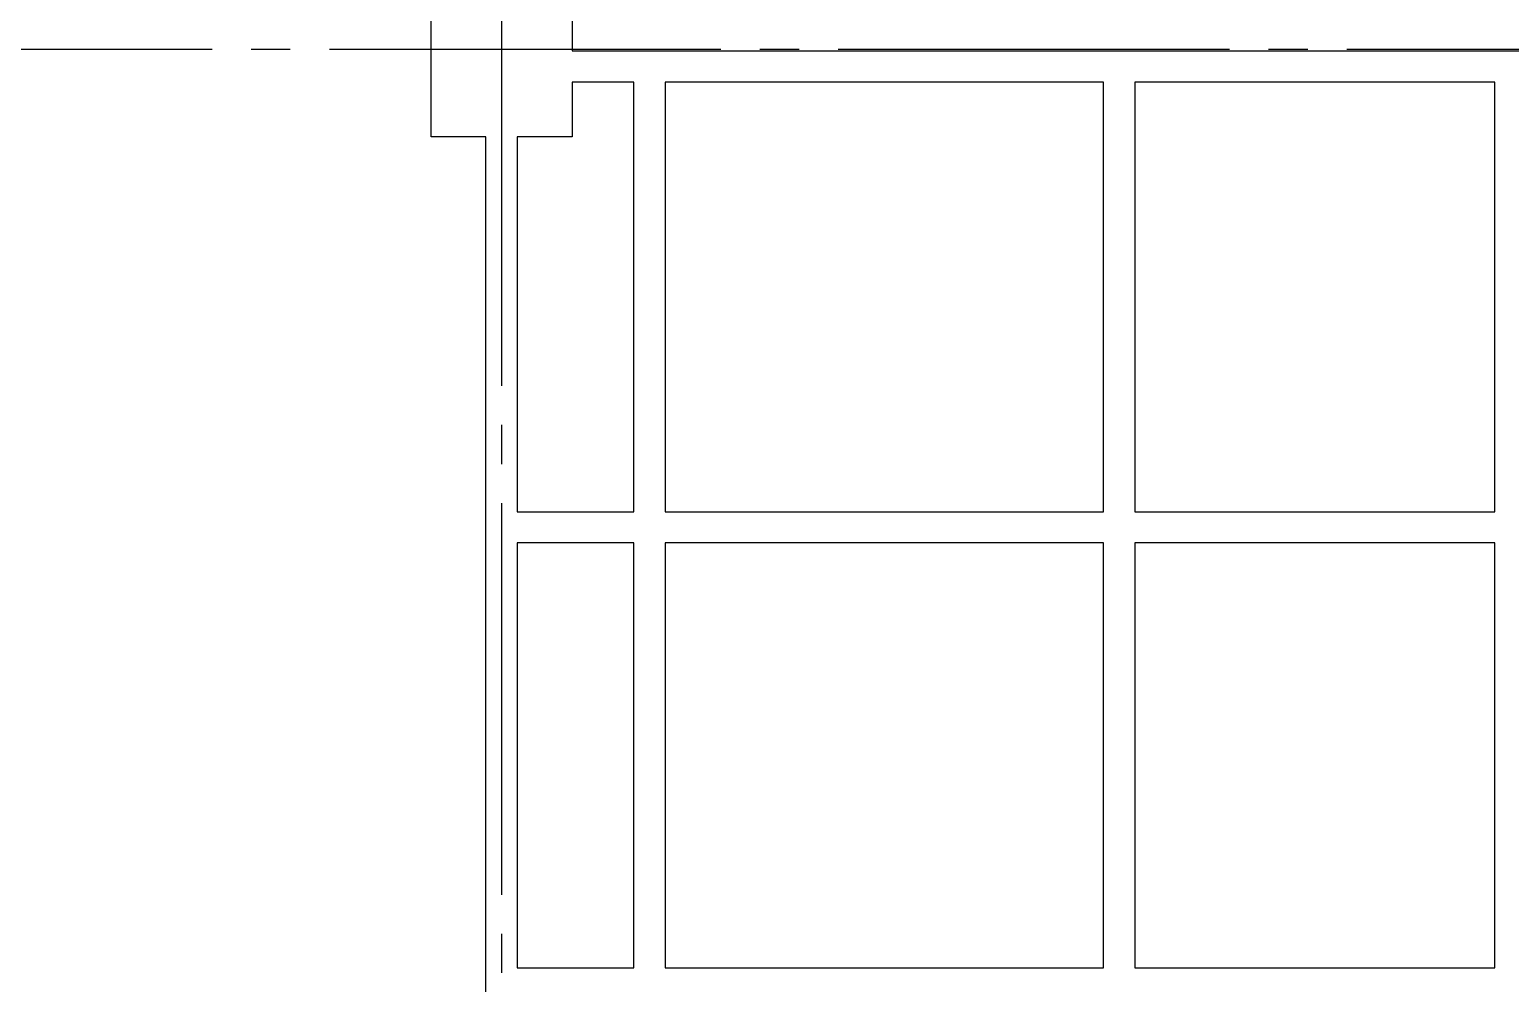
# Model space of a CAD drawing. Extents: x -960 to 27370, y -1283 to 11880.
# Drawn here: x 2338 to 3284, y 9328 to 9938 of the extents above; entities that cross this region are included whole.
import ezdxf
from ezdxf.enums import TextEntityAlignment as Align

# ---------------------------------------------------------------- set-up
doc = ezdxf.new("R2010")
doc.units = 0
doc.header["$LTSCALE"] = 100
doc.linetypes.add('X-S-FAB-L10$0$COL-CEN-LIN', pattern=[3.25, 2.5, -0.25, 0.25, -0.25])
for name, color, linetype in [('X-S-FAB-L10$0$0-DIM-TXT', 8, 'Continuous'), ('X-S-FAB-L10$0$BLOCK', 8, 'Continuous'), ('X-S-FAB-L10$0$CCL', 8, 'X-S-FAB-L10$0$COL-CEN-LIN'), ('X-S-FAB-L10$0$Steel Frame-188K', 8, 'Continuous')]:
    doc.layers.add(name, color=color, linetype=linetype)
doc.styles.add('X-S-FAB-L10$0$CHINA', font='simplex.shx', dxfattribs={"width": 0.75, "bigfont": 'chineset.shx'})
doc.styles.add('X-S-FAB-L10$0$Standard', font='', dxfattribs={"width": 0.8})
doc.styles.add('X-S-FAB-L10$0$TG_NOTE_TEXT', font='simplex.shx', dxfattribs={"width": 0.75, "bigfont": 'chineset.shx'})
doc.styles.get('X-S-FAB-L10$0$Standard').set_extended_font_data('Microsoft JhengHei')

# ---------------------------------------------------------------- blocks, each defined once
blk = doc.blocks.new('X-S-FAB-L10$0$FAB2-L05')
at = {"layer": 'X-S-FAB-L10$0$CCL'}
for p, q in [((-23520, 11005), (-23520, 0)), ((-26880, 10645), (1210, 10645))]:
    blk.add_line(p, q, dxfattribs=at)
blk = doc.blocks.new('X-S-FAB-L10')
at = {"layer": 'X-S-FAB-L10$0$Steel Frame-188K'}
blk.add_lwpolyline([(2630, 9195), (2630, 9869), (2595, 9869), (2595, 9959), (2685, 9959), (2685, 9924), (3348.494, 9924), (3348.494, 9959), (3383.494, 9959), (3383.494, 10618.606), (3348.494, 10618.606), (3348.494, 10708.606), (3383.494, 10708.606), (3383.494, 11409), (3348.494, 11409), (3348.494, 11499), (3438.494, 11499), (3438.494, 11464), (4275, 11464), (4275, 11499), (4365, 11499), (4365, 11464), (5115, 11464)], dxfattribs=at)
for points in [[(2724.462, 9904), (2685, 9904), (2685, 9869), (2650, 9869), (2650, 9629.627), (2724.462, 9629.627)], [(3024.462, 9904), (2744.462, 9904), (2744.462, 9629.627), (3024.462, 9629.627)], [(3274.462, 9904), (3044.462, 9904), (3044.462, 9629.627), (3274.462, 9629.627)], [(2724.462, 9609.627), (2650, 9609.627), (2650, 9338.341), (2724.462, 9338.341)], [(3024.462, 9609.627), (2744.462, 9609.627), (2744.462, 9338.341), (3024.462, 9338.341)], [(3274.462, 9609.627), (3044.462, 9609.627), (3044.462, 9338.341), (3274.462, 9338.341)]]:
    blk.add_lwpolyline(points, close=True, dxfattribs=at)
at = {"layer": 'X-S-FAB-L10$0$BLOCK'}
blk.add_blockref('X-S-FAB-L10$0$FAB2-L05', (26160, -720), dxfattribs=at)
at = {"style": 'X-S-FAB-L10$0$TG_NOTE_TEXT', "width": 0.5, "flags": 1}
for p in [(7463.301, 9020), (18268.251, 8649), (11197.77, 4800.167), (16485.801, 4800.167), (25420.27, 2635), (13360, 320.001, 0), (7463.301, -33.333)]:
    blk.add_attdef('WH', text='', height=20, dxfattribs=at).set_placement(p, align=Align.BOTTOM_LEFT)
at = {"width": 0.5}
for style, p in [('X-S-FAB-L10$0$TG_NOTE_TEXT', (7585, 9020)), ('X-S-FAB-L10$0$TG_NOTE_TEXT', (18389.95, 8649)), ('X-S-FAB-L10$0$TG_NOTE_TEXT', (11117.5, 4813.5)), ('X-S-FAB-L10$0$TG_NOTE_TEXT', (16607.5, 4813.5)), ('X-S-FAB-L10$0$TG_NOTE_TEXT', (25350, 2635)), ('X-S-FAB-L10$0$Standard', (13129.375, 325.001, 0)), ('X-S-FAB-L10$0$TG_NOTE_TEXT', (7585, -20))]:
    blk.add_attdef('DESC', text='', height=10, dxfattribs=dict(at, style=style)).set_placement(p, align=Align.BOTTOM_LEFT)
for tag, style, p in [('TYPE', 'X-S-FAB-L10$0$TG_NOTE_TEXT', (7619.286, 9020)), ('NO', 'X-S-FAB-L10$0$TG_NOTE_TEXT', (7650.095, 9020)), ('TYPE', 'X-S-FAB-L10$0$TG_NOTE_TEXT', (18424.236, 8649)), ('NO', 'X-S-FAB-L10$0$TG_NOTE_TEXT', (18455.045, 8649)), ('NO', 'X-S-FAB-L10$0$TG_NOTE_TEXT', (11088.595, 4813.5)), ('TYPE', 'X-S-FAB-L10$0$TG_NOTE_TEXT', (11151.786, 4813.5)), ('TYPE', 'X-S-FAB-L10$0$TG_NOTE_TEXT', (16641.786, 4813.5)), ('NO', 'X-S-FAB-L10$0$TG_NOTE_TEXT', (16672.595, 4813.5)), ('NO', 'X-S-FAB-L10$0$TG_NOTE_TEXT', (25313, 2635)), ('TYPE', 'X-S-FAB-L10$0$TG_NOTE_TEXT', (25350, 2635)), ('NO', 'X-S-FAB-L10$0$Standard', (13100, 320.001, 0)), ('TYPE', 'X-S-FAB-L10$0$Standard', (13129.375, 320.001, 0)), ('TYPE', 'X-S-FAB-L10$0$TG_NOTE_TEXT', (7619.286, -20)), ('NO', 'X-S-FAB-L10$0$TG_NOTE_TEXT', (7650.095, -20))]:
    blk.add_attdef(tag, text='', height=10, dxfattribs=dict(at, style=style)).set_placement(p, align=Align.BOTTOM_RIGHT)
at = {"style": 'X-S-FAB-L10$0$TG_NOTE_TEXT', "width": 0.5, "flags": 1}
for rotation, p in [(180, (43, 7480)), (180, (943, 7480)), (90, (24310, 3717.77)), (270, (17080, 1711.699))]:
    blk.add_attdef('WH', text='', height=20, rotation=rotation, dxfattribs=at).set_placement(p, align=Align.BOTTOM_LEFT)
at = {"width": 0.5}
for rotation, style, p in [(180, 'X-S-FAB-L10$0$Standard', (317.625, 7480)), (180, 'X-S-FAB-L10$0$Standard', (1217.625, 7480)), (90, 'X-S-FAB-L10$0$TG_NOTE_TEXT', (24310, 3647.5)), (270, 'X-S-FAB-L10$0$TG_NOTE_TEXT', (17080, 1605))]:
    blk.add_attdef('DESC', text='', height=10, rotation=rotation, dxfattribs=dict(at, style=style)).set_placement(p, align=Align.BOTTOM_LEFT)
for tag, rotation, style, p in [('TYPE', 180, 'X-S-FAB-L10$0$Standard', (317.625, 7480)), ('NO', 180, 'X-S-FAB-L10$0$Standard', (347, 7480)), ('TYPE', 180, 'X-S-FAB-L10$0$Standard', (1217.625, 7480)), ('NO', 180, 'X-S-FAB-L10$0$Standard', (1247, 7480)), ('TYPE', 90, 'X-S-FAB-L10$0$TG_NOTE_TEXT', (24310, 3647.5)), ('NO', 90, 'X-S-FAB-L10$0$TG_NOTE_TEXT', (24310, 3610.5)), ('TYPE', 270, 'X-S-FAB-L10$0$TG_NOTE_TEXT', (17080, 1605)), ('NO', 270, 'X-S-FAB-L10$0$TG_NOTE_TEXT', (17080, 1573))]:
    blk.add_attdef(tag, text='', height=10, rotation=rotation, dxfattribs=dict(at, style=style)).set_placement(p, align=Align.BOTTOM_RIGHT)
at = {"layer": 'X-S-FAB-L10$0$0-DIM-TXT', "style": 'X-S-FAB-L10$0$CHINA', "width": 0.75}
for p in [(667.414, 7855.1, -2689.4), (22627.353, 6728.814), (25644.722, 6728.814), (24778.787, 5569.051), (1118.252, 4980), (417.801, 4594.623), (23874.84, 4355), (22927.43, 4330.122), (23749.869, 3901.367), (417.801, 3765.236), (1118.252, 3730), (417.801, 3115.79), (536.882, 2227.832), (16908.994, 1782.652), (888.445, 880.466), (16977.43, 750), (18878.841, 750), (25641.221, 553.233), (21364.03, 526.894)]:
    blk.add_attdef('HIG', text='', height=80, dxfattribs=at).set_placement(p, align=Align.MIDDLE_LEFT)

msp = doc.modelspace()

# ---------------------------------------------------------------- block references
msp.add_blockref('X-S-FAB-L10', (0, 0))

doc.saveas('drawing.dxf')
